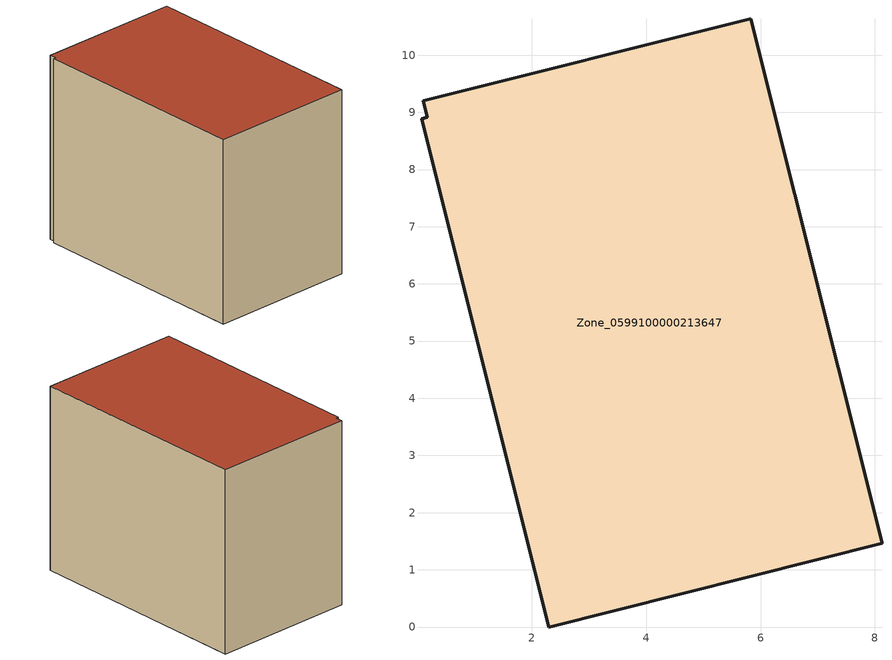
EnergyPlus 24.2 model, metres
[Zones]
Zone_0599100000213647
 floor ground (C_G): 0.1,9.2 5.83,10.63 8.12,1.46 2.29,0 0.07,8.89 0.17,8.92 z0
 wall outside (C_F): 8.12,1.46 5.83,10.63 0.1,9.2 0.17,8.92 0.07,8.89 2.29,0 8.12,1.46 z0:7.63
 roof outside (C_R): 5.83,10.63 0.1,9.2 0.17,8.92 0.07,8.89 2.29,0 8.12,1.46 z7.63
[BUILDING]
Pand.0599100000213647: North Axis=0; Terrain=City; Loads Convergence Tolerance Value=0.04; Temperature Convergence Tolerance Value=0.4; Solar Distribution=FullExterior; Maximum Number of Warmup Days=25; Minimum Number of Warmup Days=1
[Site:Location]
Rotterdam.The.Hague.AP_ZH_NLD Design_Conditions: Latitude=51.96; Longitude=4.45; Time Zone=1; Elevation=-4.5
[SITE:GROUNDTEMPERATURE:BUILDINGSURFACE]
18, 18, 18, 18, 18, 18, 18, 18, 18, 18, 18, 18
[MATERIAL] Thermal Absorptance=0.9; Solar Absorptance=0.7; Visible Absorptance=0.7
Name | Roughness | Thickness | Conductivity | Density | Specific Heat
G.TI.1965-1974 | MediumSmooth | 0.15 | 0.882353 | 540 | 1210
F.TI.1965-1974 | Rough | 0.3 | 0.697674 | 1920 | 840
R.TI.1965-1974 | MediumRough | 0.2 | 0.232558 | 1500 | 1000
[CONSTRUCTION]
C_G: G.TI.1965-1974
C_F: F.TI.1965-1974
C_R: R.TI.1965-1974
[ZONE]
Zone_0599100000213647: Type=1; Multiplier=1; Ceiling Height=Autocalculate; Volume=Autocalculate; Floor Area=autocalculate; Part of Total Floor Area=Yes
[ZONEINFILTRATION:DESIGNFLOWRATE]
Infil_Zone_0599100000213647: Zone or ZoneList or Space or SpaceList=Zone_0599100000213647; Schedule=AlwaysOn; Design Flow Rate Calculation Method=Flow/Area; Flow Rate per Floor Area=0.003; Constant Term Coefficient=1; Temperature Term Coefficient=0; Velocity Term Coefficient=0; Velocity Squared Term Coefficient=0
[HVACTEMPLATE:ZONE:IDEALLOADSAIRSYSTEM]
Zone_0599100000213647: Maximum Heating Supply Air Temperature=50; Minimum Cooling Supply Air Temperature=13; Maximum Heating Supply Air Humidity Ratio=0.0156; Minimum Cooling Supply Air Humidity Ratio=0.0077; Heating Limit=NoLimit; Cooling Limit=NoLimit; Dehumidification Control Type=ConstantSensibleHeatRatio; Cooling Sensible Heat Ratio=0.7; Dehumidification Setpoint=60; Humidification Control Type=None; Humidification Setpoint=30; Outdoor Air Method=None; Outdoor Air Flow Rate per Person=0.00944; Outdoor Air Flow Rate per Zone Floor Area=0; Outdoor Air Flow Rate per Zone=0; Demand Controlled Ventilation Type=None; Outdoor Air Economizer Type=NoEconomizer; Heat Recovery Type=None; Sensible Heat Recovery Effectiveness=0.7; Latent Heat Recovery Effectiveness=0.65
[ZONECONTROL:THERMOSTAT]
ThermostatControl_Zone_0599100000213647: Zone or ZoneList=Zone_0599100000213647; Control Type Schedule=DualSetpointControlType; Control 1=Thermostat_Zone_0599100000213647; Temperature Difference Between Cutout And Setpoint=0
[THERMOSTATSETPOINT:DUALSETPOINT]
Thermostat_Zone_0599100000213647: Heating Setpoint Temperature Schedule=HeatingSetpoint_Zone_0599100000213647; Cooling Setpoint Temperature Schedule=CoolingSetpoint_Zone_0599100000213647
[SCHEDULE:COMPACT]
HeatingSetpoint_Zone_0599100000213647: Through: 12/31, For: AllDays, Until: 24:00, 21
CoolingSetpoint_Zone_0599100000213647: Through: 12/31, For: AllDays, Until: 24:00, 24
DualSetpointControlType: Through: 12/31, For: AllDays, Until: 24:00, 4
AlwaysOn: Through: 12/31, For: AllDays, Until: 24:00, 1
